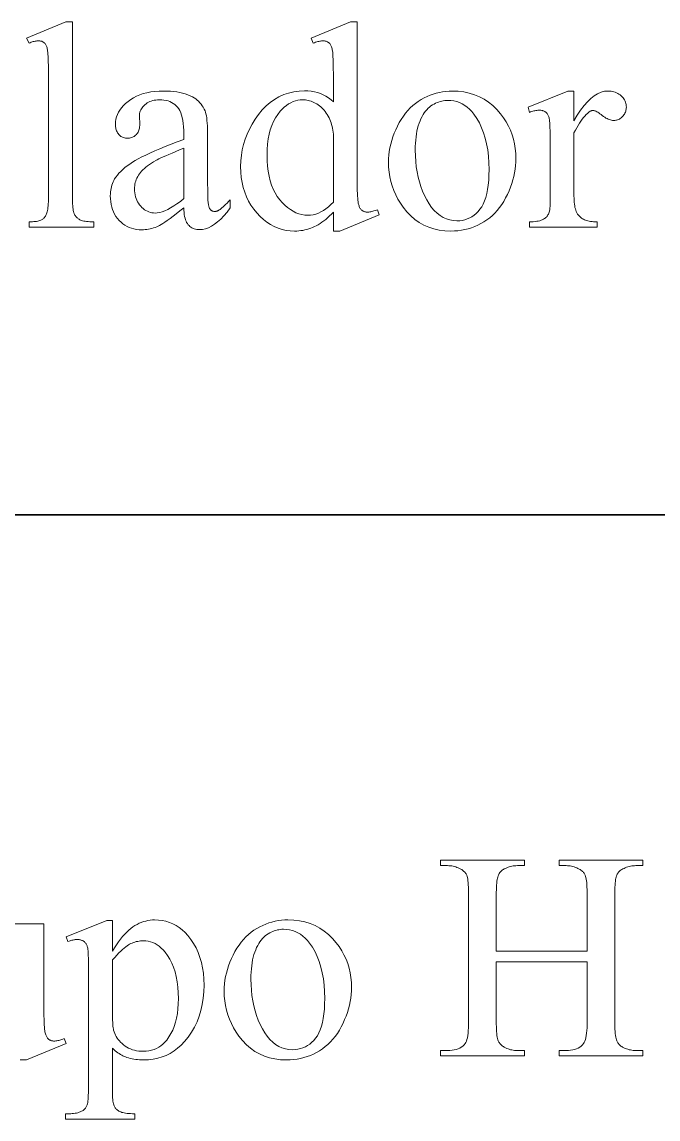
# Model space of a CAD drawing. Extents: x 0 to 297, y 0 to 210.
# Drawn here: x 217.75 to 230.47, y 21.92 to 43.85 of the extents above; entities that cross this region are included whole.
import ezdxf

# ---------------------------------------------------------------- set-up
doc = ezdxf.new("R2010")
doc.units = 0

msp = doc.modelspace()

# ---------------------------------------------------------------- linework, layer by layer
at = {"color": 7, "lineweight": 35}
msp.add_line((162, 34), (287, 34), dxfattribs=at)
at = {"color": 7, "lineweight": 13}
for points in [[(218.75766, 43.853729), (218.75766, 40.349766), (218.758026, 40.301834), (218.759109, 40.257248), (218.76091, 40.216007), (218.763428, 40.178112), (218.766678, 40.143562), (218.770645, 40.112358), (218.77533, 40.084499), (218.780731, 40.059986), (218.786865, 40.038818), (218.793716, 40.020996), (218.801315, 40.005238), (218.809692, 39.990253), (218.818848, 39.976051), (218.828781, 39.962627), (218.839493, 39.949982), (218.850983, 39.938114), (218.863266, 39.927025), (218.876312, 39.916714), (218.890137, 39.907185), (218.904739, 39.89843), (218.921036, 39.890484), (218.939926, 39.883377), (218.961411, 39.877106), (218.985489, 39.871666), (219.012177, 39.867069), (219.041443, 39.863304), (219.073318, 39.860378), (219.107773, 39.858288), (219.144836, 39.857033), (219.184479, 39.856613), (219.184479, 39.752792), (217.889603, 39.752792), (217.889603, 39.856613), (217.924789, 39.856987), (217.957672, 39.858112), (217.988235, 39.859989), (218.016495, 39.862614), (218.04245, 39.865986), (218.066101, 39.87011), (218.087448, 39.874985), (218.106476, 39.880608), (218.123199, 39.886982), (218.137619, 39.894104), (218.150604, 39.902092), (218.162994, 39.91106), (218.17482, 39.921013), (218.186066, 39.931942), (218.196747, 39.943851), (218.206833, 39.956745), (218.216354, 39.970615), (218.225296, 39.985466), (218.233658, 40.001301), (218.24144, 40.018112), (218.248566, 40.037003), (218.254944, 40.059067), (218.260559, 40.084301), (218.265442, 40.112705), (218.269562, 40.144283), (218.272934, 40.179035), (218.275558, 40.216961), (218.277435, 40.258057), (218.278564, 40.302322), (218.278931, 40.349766), (218.278931, 42.749187), (218.278732, 42.835144), (218.278122, 42.914204), (218.277115, 42.986374), (218.275711, 43.051655), (218.273895, 43.110039), (218.271667, 43.16153), (218.269043, 43.206131), (218.266022, 43.243839), (218.262589, 43.274651), (218.258743, 43.298576), (218.254471, 43.318401), (218.249695, 43.336929), (218.244431, 43.354164), (218.238678, 43.370094), (218.232437, 43.384731), (218.225693, 43.398071), (218.218475, 43.41011), (218.210754, 43.420853), (218.20256, 43.430298), (218.193863, 43.438446), (218.184677, 43.445568), (218.175003, 43.451942), (218.164825, 43.457565), (218.154175, 43.46244), (218.143036, 43.466564), (218.131393, 43.469936), (218.119263, 43.472561), (218.106644, 43.474438), (218.093536, 43.475559), (218.079941, 43.475937), (218.064545, 43.475475), (218.04834, 43.474091), (218.031326, 43.471783), (218.013504, 43.468552), (217.994873, 43.464401), (217.975433, 43.459324), (217.955185, 43.453327), (217.934128, 43.446404), (217.912277, 43.43856), (217.889603, 43.429794), (217.840576, 43.530731), (218.627884, 43.853729)], [(223.97757, 40.049835), (223.939011, 40.010601), (223.90062, 39.973644), (223.862411, 39.938965), (223.824371, 39.906563), (223.786499, 39.876442), (223.74881, 39.848595), (223.711288, 39.823029), (223.67395, 39.799744), (223.63678, 39.778732), (223.599777, 39.760002), (223.562561, 39.74329), (223.52478, 39.728336), (223.486435, 39.715141), (223.447495, 39.703709), (223.40799, 39.694031), (223.367905, 39.686115), (223.32724, 39.679958), (223.285995, 39.67556), (223.244186, 39.67292), (223.201782, 39.672043), (223.116364, 39.675663), (223.033142, 39.68652), (222.952103, 39.704617), (222.87326, 39.72995), (222.7966, 39.762527), (222.722137, 39.802338), (222.649872, 39.849388), (222.579788, 39.903679), (222.511902, 39.965206), (222.446198, 40.033974), (222.384827, 40.108421), (222.329926, 40.186996), (222.281464, 40.269691), (222.239487, 40.356514), (222.203949, 40.447456), (222.174881, 40.542526), (222.152267, 40.64172), (222.136124, 40.745033), (222.126434, 40.852474), (222.123199, 40.964039), (222.126785, 41.076698), (222.137512, 41.187428), (222.155396, 41.296223), (222.18042, 41.403088), (222.212601, 41.508018), (222.251938, 41.611019), (222.298431, 41.712086), (222.352066, 41.811222), (222.412857, 41.908424), (222.480804, 42.003693), (222.554382, 42.093285), (222.63205, 42.173443), (222.713806, 42.244171), (222.799652, 42.305466), (222.889603, 42.357334), (222.983643, 42.399773), (223.081787, 42.432777), (223.184021, 42.456352), (223.290359, 42.470501), (223.400787, 42.475216), (223.46936, 42.472996), (223.535522, 42.466331), (223.599243, 42.455231), (223.660568, 42.439686), (223.719452, 42.419701), (223.775925, 42.395271), (223.829971, 42.366405), (223.881592, 42.333096), (223.930786, 42.295345), (223.97757, 42.253151), (223.97757, 42.740536), (223.977356, 42.827602), (223.9767, 42.907688), (223.975616, 42.980797), (223.974106, 43.046925), (223.972153, 43.106071), (223.969772, 43.158241), (223.966965, 43.203434), (223.963715, 43.241646), (223.960052, 43.272881), (223.955933, 43.297134), (223.95137, 43.317234), (223.946304, 43.336006), (223.94075, 43.353455), (223.934708, 43.369576), (223.928177, 43.384373), (223.921158, 43.397839), (223.913635, 43.409981), (223.90564, 43.420795), (223.897141, 43.430283), (223.888168, 43.438446), (223.878708, 43.445568), (223.868774, 43.451942), (223.858398, 43.457565), (223.847565, 43.46244), (223.836258, 43.466564), (223.824493, 43.469936), (223.812256, 43.472561), (223.799576, 43.474438), (223.786423, 43.475559), (223.772812, 43.475937), (223.757324, 43.475475), (223.740845, 43.474091), (223.723404, 43.471783), (223.704971, 43.468552), (223.685562, 43.464401), (223.665176, 43.459324), (223.643814, 43.453327), (223.62146, 43.446404), (223.598129, 43.43856), (223.573822, 43.429794), (223.536316, 43.530731), (224.323639, 43.853729), (224.453415, 43.853729), (224.453415, 40.799656), (224.453629, 40.710415), (224.454285, 40.62841), (224.455353, 40.553642), (224.456879, 40.486115), (224.458817, 40.425827), (224.461197, 40.37278), (224.464005, 40.326965), (224.467255, 40.288395), (224.470932, 40.257061), (224.475037, 40.232964), (224.47963, 40.213108), (224.484726, 40.194492), (224.490356, 40.177116), (224.49649, 40.160984), (224.503159, 40.146088), (224.510345, 40.132431), (224.518036, 40.120018), (224.52626, 40.108841), (224.535004, 40.098907), (224.54425, 40.09021), (224.553925, 40.082539), (224.563919, 40.075676), (224.574234, 40.069618), (224.584869, 40.064373), (224.59581, 40.059929), (224.607071, 40.056297), (224.618652, 40.053471), (224.630539, 40.051453), (224.642761, 40.05024), (224.655289, 40.049835), (224.671387, 40.050327), (224.688507, 40.051796), (224.70668, 40.054249), (224.725891, 40.057682), (224.746124, 40.062092), (224.76741, 40.067486), (224.789734, 40.07386), (224.813095, 40.081215), (224.837494, 40.089546), (224.86293, 40.098862), (224.894653, 39.997925), (224.110229, 39.672043), (223.97757, 39.672043)], [(220.986938, 40.133469), (220.908646, 40.073254), (220.836395, 40.018345), (220.770218, 39.968739), (220.710083, 39.924442), (220.656006, 39.885452), (220.607986, 39.851768), (220.566025, 39.823391), (220.530121, 39.80032), (220.500275, 39.782555), (220.476486, 39.770096), (220.445129, 39.756397), (220.413391, 39.744141), (220.381226, 39.733326), (220.348663, 39.723953), (220.315704, 39.716022), (220.282333, 39.709534), (220.248566, 39.704487), (220.214386, 39.700882), (220.17981, 39.698719), (220.144836, 39.697998), (220.091003, 39.699871), (220.039108, 39.705498), (219.989151, 39.71487), (219.941116, 39.727989), (219.89502, 39.744862), (219.850845, 39.76548), (219.808609, 39.789852), (219.768311, 39.81797), (219.729935, 39.849834), (219.693497, 39.885452), (219.659805, 39.924126), (219.629654, 39.965164), (219.603043, 40.008568), (219.579987, 40.054337), (219.560471, 40.102467), (219.54451, 40.152966), (219.532104, 40.205826), (219.523224, 40.261055), (219.517914, 40.318645), (219.516144, 40.378605), (219.516998, 40.416729), (219.519592, 40.453815), (219.523926, 40.489864), (219.529984, 40.524876), (219.537766, 40.558849), (219.547287, 40.591782), (219.558533, 40.62368), (219.571503, 40.654537), (219.586212, 40.684357), (219.602661, 40.713139), (219.628052, 40.752129), (219.656937, 40.790657), (219.689301, 40.828728), (219.725159, 40.866333), (219.764511, 40.903477), (219.807358, 40.940163), (219.853683, 40.976383), (219.903503, 41.012142), (219.956818, 41.047443), (220.013611, 41.082279), (220.076035, 41.117638), (220.14621, 41.154495), (220.224152, 41.192848), (220.309845, 41.232704), (220.403305, 41.274063), (220.504517, 41.316917), (220.61348, 41.361271), (220.730209, 41.407127), (220.854691, 41.454479), (220.986938, 41.503334), (220.986938, 41.607155), (220.985687, 41.683693), (220.981918, 41.755272), (220.975647, 41.821892), (220.966858, 41.883549), (220.955582, 41.940247), (220.941772, 41.991985), (220.925461, 42.038761), (220.906647, 42.080578), (220.885315, 42.117435), (220.861481, 42.14933), (220.835266, 42.177277), (220.806747, 42.202282), (220.77597, 42.224342), (220.742905, 42.243462), (220.70755, 42.259644), (220.669937, 42.272881), (220.630035, 42.283173), (220.58786, 42.290527), (220.543411, 42.294941), (220.496674, 42.29641), (220.46109, 42.295433), (220.427002, 42.292488), (220.394409, 42.287586), (220.363312, 42.280724), (220.333725, 42.271896), (220.305634, 42.261112), (220.279053, 42.248367), (220.253967, 42.233658), (220.230377, 42.216988), (220.208282, 42.198357), (220.187454, 42.178459), (220.168823, 42.157982), (220.15239, 42.136932), (220.138138, 42.115303), (220.126083, 42.093094), (220.116226, 42.070313), (220.108551, 42.046951), (220.103073, 42.023014), (220.099792, 41.998501), (220.098694, 41.973412), (220.104462, 41.806145), (220.103775, 41.78022), (220.101746, 41.755505), (220.098358, 41.731998), (220.093613, 41.709705), (220.087509, 41.688625), (220.080063, 41.668755), (220.071243, 41.650097), (220.061081, 41.632648), (220.049561, 41.616413), (220.036682, 41.601387), (220.022705, 41.587688), (220.007904, 41.575432), (219.992264, 41.564617), (219.975769, 41.555244), (219.958466, 41.547314), (219.940308, 41.540825), (219.92131, 41.535778), (219.901489, 41.532173), (219.880829, 41.53001), (219.859329, 41.529289), (219.838379, 41.530037), (219.818207, 41.532288), (219.798798, 41.536037), (219.780182, 41.541286), (219.76236, 41.548035), (219.7453, 41.556282), (219.729019, 41.566029), (219.713516, 41.577278), (219.698792, 41.590023), (219.684845, 41.604271), (219.671967, 41.619816), (219.660446, 41.636456), (219.650284, 41.65419), (219.641479, 41.673023), (219.634018, 41.692951), (219.627914, 41.713974), (219.623169, 41.736095), (219.619781, 41.759312), (219.617752, 41.783623), (219.617081, 41.809029), (219.619614, 41.858227), (219.627228, 41.90662), (219.639908, 41.954205), (219.657684, 42.000984), (219.680527, 42.046951), (219.708435, 42.092113), (219.741425, 42.136471), (219.779495, 42.180016), (219.822632, 42.222755), (219.870865, 42.264687), (219.92366, 42.304142), (219.98056, 42.339439), (220.041565, 42.370586), (220.106644, 42.397579), (220.175842, 42.420422), (220.249115, 42.43911), (220.326492, 42.453644), (220.407959, 42.464024), (220.49353, 42.470253), (220.583191, 42.472332), (220.652283, 42.471149), (220.718842, 42.467602), (220.782867, 42.461689), (220.84436, 42.453411), (220.903305, 42.442772), (220.959717, 42.429764), (221.01358, 42.414394), (221.064911, 42.396656), (221.113708, 42.376556), (221.159973, 42.354092), (221.193115, 42.335201), (221.224457, 42.314293), (221.254013, 42.291367), (221.281784, 42.266418), (221.30777, 42.239456), (221.33197, 42.210472), (221.35437, 42.17947), (221.375, 42.146446), (221.393829, 42.111408), (221.410873, 42.074348), (221.420731, 42.046951), (221.429565, 42.014362), (221.437347, 41.976585), (221.444092, 41.933613), (221.449799, 41.885452), (221.454483, 41.8321), (221.458115, 41.773556), (221.460709, 41.709824), (221.462265, 41.640896), (221.462784, 41.56678), (221.462784, 40.66988), (221.462921, 40.597248), (221.463364, 40.530472), (221.464081, 40.469547), (221.465088, 40.414478), (221.466385, 40.365265), (221.467972, 40.321907), (221.469849, 40.284401), (221.472015, 40.25275), (221.474457, 40.226952), (221.477203, 40.207008), (221.48027, 40.190556), (221.483719, 40.175228), (221.487549, 40.161026), (221.491745, 40.147949), (221.496307, 40.135994), (221.501251, 40.125164), (221.506577, 40.115459), (221.512268, 40.10688), (221.518341, 40.099426), (221.52478, 40.093094), (221.531525, 40.087616), (221.538452, 40.082714), (221.545593, 40.078388), (221.552933, 40.074638), (221.560486, 40.071465), (221.568222, 40.068871), (221.576172, 40.066853), (221.58432, 40.065411), (221.592667, 40.064545), (221.601212, 40.064255), (221.610321, 40.064457), (221.619202, 40.065063), (221.627869, 40.066074), (221.636276, 40.067486), (221.64447, 40.069302), (221.652435, 40.071522), (221.660156, 40.074146), (221.667664, 40.077175), (221.674927, 40.080608), (221.681961, 40.084442), (221.695206, 40.093296), (221.710693, 40.104862), (221.728424, 40.119137), (221.748413, 40.136124), (221.770645, 40.155819), (221.795135, 40.17823), (221.821869, 40.203346), (221.850845, 40.231178), (221.88208, 40.261719), (221.915558, 40.294971), (221.915558, 40.133469), (221.851257, 40.051277), (221.787506, 39.977737), (221.724365, 39.912849), (221.661774, 39.856613), (221.599777, 39.809029), (221.538345, 39.770096), (221.477493, 39.739815), (221.417221, 39.718185), (221.357513, 39.705208), (221.298401, 39.700882), (221.270721, 39.701862), (221.244186, 39.704803), (221.218811, 39.709705), (221.19458, 39.716572), (221.171509, 39.725395), (221.149597, 39.736179), (221.12883, 39.748928), (221.109222, 39.763638), (221.090759, 39.780304), (221.073456, 39.798935), (221.057541, 39.819931), (221.043228, 39.843693), (221.030548, 39.870224), (221.01947, 39.899525), (221.01001, 39.931595), (221.002167, 39.966434), (220.995941, 40.00404), (220.991318, 40.044415), (220.988327, 40.087559)], [(226.356796, 42.472332), (226.474411, 42.467773), (226.58728, 42.454105), (226.695435, 42.43132), (226.798843, 42.399426), (226.897537, 42.358418), (226.991486, 42.308292), (227.080719, 42.249058), (227.165222, 42.18071), (227.244995, 42.103249), (227.320038, 42.01667), (227.378662, 41.937653), (227.431122, 41.856323), (227.477402, 41.77269), (227.517517, 41.686752), (227.551468, 41.598503), (227.579239, 41.507946), (227.60083, 41.415085), (227.616272, 41.319916), (227.625519, 41.222439), (227.628616, 41.122654), (227.626907, 41.051624), (227.621796, 40.980419), (227.613297, 40.909042), (227.601379, 40.837494), (227.586075, 40.76577), (227.567352, 40.693874), (227.545227, 40.621803), (227.519714, 40.549561), (227.490784, 40.477146), (227.458466, 40.40456), (227.423141, 40.333672), (227.385269, 40.266361), (227.344818, 40.202625), (227.301804, 40.142467), (227.256226, 40.085884), (227.208069, 40.032879), (227.157364, 39.983448), (227.10408, 39.937595), (227.048233, 39.895317), (226.989822, 39.856613), (226.929443, 39.821545), (226.867722, 39.790169), (226.804626, 39.762482), (226.740189, 39.738487), (226.674393, 39.718185), (226.607239, 39.701572), (226.538727, 39.688652), (226.468872, 39.679424), (226.397644, 39.673889), (226.325073, 39.672043), (226.20813, 39.6768), (226.0961, 39.691078), (225.988953, 39.71487), (225.886719, 39.748177), (225.789383, 39.791004), (225.69696, 39.843346), (225.609436, 39.905209), (225.52681, 39.976585), (225.449081, 40.05748), (225.376266, 40.147888), (225.319824, 40.229042), (225.269333, 40.312157), (225.224777, 40.397232), (225.186157, 40.484272), (225.153488, 40.573269), (225.126755, 40.664227), (225.105957, 40.757149), (225.09111, 40.852028), (225.082199, 40.948872), (225.079224, 41.047672), (225.081024, 41.120304), (225.086426, 41.192848), (225.095444, 41.265308), (225.108063, 41.337681), (225.124283, 41.409966), (225.144104, 41.482166), (225.167542, 41.554276), (225.19458, 41.626305), (225.22522, 41.698242), (225.25946, 41.770096), (225.296661, 41.840031), (225.336121, 41.906216), (225.377869, 41.968655), (225.42189, 42.027344), (225.468185, 42.082279), (225.516769, 42.133469), (225.567627, 42.180912), (225.620758, 42.224602), (225.676178, 42.264545), (225.733871, 42.300739), (225.793045, 42.33334), (225.852921, 42.362511), (225.913483, 42.388248), (225.974731, 42.410557), (226.036682, 42.429432), (226.099319, 42.444878), (226.162659, 42.456886), (226.226685, 42.465466), (226.291397, 42.470615)], [(228.790833, 42.472332), (228.790833, 41.878242), (228.85733, 41.991119), (228.924179, 42.092113), (228.991379, 42.181229), (229.058914, 42.258461), (229.126801, 42.323811), (229.195038, 42.377277), (229.263626, 42.418861), (229.33255, 42.448566), (229.401825, 42.466389), (229.471436, 42.472332), (229.502609, 42.471363), (229.532684, 42.468468), (229.561676, 42.463634), (229.589569, 42.456875), (229.616348, 42.448177), (229.642044, 42.43755), (229.666641, 42.424992), (229.690155, 42.4105), (229.712555, 42.394077), (229.733871, 42.375721), (229.753601, 42.356094), (229.77124, 42.335865), (229.786819, 42.315025), (229.800323, 42.293587), (229.811737, 42.271538), (229.821075, 42.248886), (229.828354, 42.225624), (229.833542, 42.201759), (229.836655, 42.177292), (229.837692, 42.152214), (229.836945, 42.130066), (229.834686, 42.108612), (229.830948, 42.087845), (229.825699, 42.067776), (229.818954, 42.048393), (229.810699, 42.029705), (229.800949, 42.011711), (229.789703, 41.994408), (229.776962, 41.977795), (229.762711, 41.961876), (229.747437, 41.947083), (229.731567, 41.933846), (229.715134, 41.922165), (229.698105, 41.912041), (229.680527, 41.903477), (229.662354, 41.896469), (229.6436, 41.891018), (229.624283, 41.887127), (229.604385, 41.884789), (229.583908, 41.88401), (229.563477, 41.885006), (229.542557, 41.887989), (229.521149, 41.892967), (229.499237, 41.899929), (229.476837, 41.908886), (229.453964, 41.91983), (229.430588, 41.932762), (229.406723, 41.947689), (229.38237, 41.964603), (229.357513, 41.983505), (229.333084, 42.002411), (229.309937, 42.019325), (229.288086, 42.034248), (229.267548, 42.047184), (229.248291, 42.058128), (229.230347, 42.067081), (229.213684, 42.074047), (229.198334, 42.079021), (229.184265, 42.082008), (229.171509, 42.083), (229.161041, 42.082424), (229.150391, 42.080696), (229.139587, 42.077812), (229.128601, 42.073772), (229.117432, 42.068581), (229.10611, 42.062237), (229.094589, 42.054741), (229.082916, 42.046089), (229.07106, 42.036282), (229.059036, 42.025322), (229.03299, 42.000145), (229.006775, 41.971912), (228.980392, 41.94062), (228.953827, 41.906273), (228.927094, 41.86887), (228.900192, 41.828407), (228.873108, 41.784889), (228.845856, 41.738316), (228.818436, 41.688683), (228.790833, 41.635994), (228.790833, 40.369953), (228.791382, 40.327183), (228.79303, 40.286549), (228.795761, 40.248047), (228.799591, 40.211681), (228.804535, 40.177448), (228.810562, 40.145351), (228.817688, 40.115387), (228.825897, 40.087559), (228.835205, 40.061863), (228.845627, 40.0383), (228.853699, 40.022987), (228.86293, 40.008194), (228.873306, 39.993916), (228.884842, 39.98016), (228.897537, 39.966923), (228.911377, 39.954205), (228.926376, 39.942005), (228.94252, 39.930328), (228.959824, 39.919167), (228.978287, 39.908524), (228.998154, 39.898663), (229.019699, 39.889835), (229.042908, 39.88205), (229.06781, 39.875301), (229.09436, 39.869591), (229.122589, 39.864918), (229.152496, 39.861286), (229.184082, 39.858688), (229.217331, 39.857132), (229.252258, 39.856613), (229.252258, 39.752792), (227.899704, 39.752792), (227.899704, 39.856613), (227.939041, 39.857246), (227.976288, 39.85915), (228.011475, 39.862324), (228.044586, 39.866764), (228.075623, 39.872475), (228.104568, 39.879456), (228.131454, 39.887703), (228.15625, 39.897221), (228.178986, 39.908005), (228.199631, 39.920059), (228.213608, 39.929836), (228.22673, 39.940708), (228.238983, 39.952679), (228.250381, 39.96574), (228.26091, 39.9799), (228.270569, 39.995155), (228.279373, 40.011509), (228.287292, 40.028957), (228.294357, 40.047501), (228.300568, 40.067139), (228.303299, 40.078762), (228.305756, 40.094017), (228.307922, 40.112907), (228.309799, 40.135429), (228.311371, 40.161587), (228.312683, 40.19138), (228.31369, 40.224804), (228.314407, 40.261864), (228.314835, 40.302555), (228.314987, 40.346882), (228.314987, 41.370674), (228.314789, 41.459225), (228.31424, 41.540306), (228.313293, 41.613918), (228.311981, 41.680061), (228.310303, 41.738731), (228.308228, 41.789936), (228.305801, 41.833672), (228.302979, 41.869938), (228.299805, 41.898735), (228.296234, 41.920059), (228.292175, 41.937176), (228.287476, 41.953339), (228.282135, 41.968552), (228.276169, 41.982815), (228.269562, 41.996124), (228.262329, 42.00848), (228.254456, 42.019886), (228.245941, 42.030342), (228.236801, 42.039845), (228.22702, 42.048393), (228.21669, 42.056065), (228.205856, 42.062927), (228.194534, 42.068985), (228.182724, 42.074234), (228.170425, 42.078674), (228.157639, 42.08231), (228.144348, 42.085136), (228.130585, 42.087154), (228.116333, 42.088364), (228.101578, 42.088768), (228.083466, 42.088337), (228.064896, 42.08704), (228.045853, 42.084877), (228.026367, 42.081848), (228.006409, 42.077953), (227.985992, 42.073196), (227.965103, 42.067574), (227.943756, 42.061085), (227.921967, 42.05373), (227.899704, 42.045509), (227.870865, 42.14933), (228.669708, 42.472332)], [(223.97757, 40.251709), (223.97757, 41.612923), (223.973419, 41.651798), (223.96788, 41.68998), (223.960953, 41.72747), (223.952652, 41.764271), (223.942963, 41.800377), (223.931885, 41.835793), (223.919418, 41.870514), (223.905579, 41.904545), (223.89035, 41.937881), (223.873749, 41.970528), (223.855881, 42.002037), (223.836884, 42.031956), (223.816772, 42.060291), (223.795532, 42.08704), (223.773163, 42.112202), (223.74968, 42.135777), (223.725067, 42.157768), (223.699326, 42.178169), (223.672455, 42.196987), (223.64447, 42.214218), (223.615997, 42.229836), (223.587662, 42.243809), (223.559464, 42.256138), (223.531418, 42.266823), (223.503525, 42.275864), (223.475769, 42.28326), (223.448151, 42.289013), (223.420685, 42.293125), (223.393356, 42.295589), (223.36618, 42.29641), (223.315964, 42.294132), (223.266846, 42.2873), (223.218842, 42.275906), (223.171906, 42.25996), (223.126083, 42.239456), (223.08136, 42.214394), (223.03772, 42.184776), (222.995178, 42.1506), (222.953751, 42.11187), (222.913391, 42.068581), (222.863541, 42.005829), (222.818924, 41.937538), (222.779556, 41.863708), (222.745438, 41.784344), (222.716568, 41.69944), (222.692947, 41.609001), (222.674576, 41.513023), (222.661453, 41.41151), (222.65358, 41.304459), (222.650955, 41.191868), (222.653503, 41.078083), (222.661118, 40.969749), (222.673798, 40.866867), (222.691559, 40.769432), (222.714401, 40.677448), (222.742325, 40.590919), (222.775314, 40.509838), (222.813385, 40.434204), (222.856522, 40.364025), (222.904739, 40.299297), (222.956085, 40.240391), (223.00856, 40.187687), (223.06221, 40.141186), (223.117004, 40.100883), (223.172943, 40.06678), (223.230057, 40.038876), (223.2883, 40.017178), (223.347717, 40.001675), (223.408279, 39.992374), (223.470001, 39.989273), (223.522308, 39.991898), (223.57428, 39.999771), (223.6259, 40.012894), (223.67717, 40.031265), (223.728104, 40.054882), (223.778687, 40.083752), (223.828934, 40.117867), (223.878815, 40.157234), (223.92836, 40.201847)], [(226.267395, 42.284874), (226.236816, 42.283966), (226.206207, 42.281242), (226.175568, 42.276699), (226.144897, 42.27034), (226.114197, 42.262165), (226.083466, 42.252174), (226.052704, 42.240364), (226.021912, 42.226738), (225.991104, 42.211292), (225.960266, 42.194031), (225.929993, 42.174492), (225.900909, 42.152214), (225.873016, 42.127197), (225.846283, 42.099442), (225.820755, 42.068943), (225.796402, 42.035706), (225.773224, 41.999729), (225.751236, 41.96101), (225.730423, 41.919556), (225.7108, 41.875359), (225.692719, 41.828495), (225.676544, 41.779037), (225.662262, 41.726982), (225.649887, 41.672333), (225.63942, 41.615086), (225.630859, 41.555244), (225.624207, 41.492805), (225.619446, 41.427773), (225.616577, 41.360146), (225.615631, 41.289925), (225.61792, 41.176151), (225.624802, 41.065552), (225.636261, 40.958126), (225.652313, 40.853874), (225.672943, 40.752792), (225.698166, 40.654884), (225.727982, 40.560146), (225.76236, 40.468582), (225.801346, 40.380188), (225.84491, 40.294971), (225.892212, 40.215519), (225.942444, 40.144428), (225.995575, 40.081703), (226.05162, 40.02734), (226.11058, 39.981342), (226.172455, 39.943707), (226.237244, 39.914436), (226.304947, 39.893528), (226.375565, 39.880981), (226.449081, 39.876801), (226.504059, 39.879108), (226.557068, 39.886028), (226.608109, 39.897564), (226.657196, 39.913715), (226.704315, 39.934479), (226.749481, 39.959858), (226.792679, 39.989849), (226.833923, 40.024456), (226.873199, 40.063679), (226.910507, 40.107513), (226.945038, 40.156975), (226.975922, 40.213066), (227.003174, 40.275791), (227.026794, 40.34515), (227.046783, 40.421143), (227.063126, 40.503765), (227.075851, 40.593021), (227.08493, 40.688915), (227.090378, 40.791435), (227.092194, 40.900593), (227.089172, 41.03833), (227.080093, 41.170067), (227.064941, 41.295807), (227.043747, 41.415546), (227.016495, 41.529289), (226.983185, 41.637032), (226.943817, 41.738777), (226.898407, 41.834522), (226.846924, 41.924271), (226.789383, 42.008018), (226.747314, 42.060623), (226.702988, 42.107689), (226.656418, 42.149216), (226.60759, 42.185207), (226.556519, 42.21566), (226.503189, 42.240578), (226.447617, 42.25996), (226.389786, 42.273804), (226.329712, 42.282108)], [(220.986938, 40.320927), (220.986938, 41.327415), (220.902924, 41.293816), (220.825089, 41.262238), (220.753418, 41.232677), (220.687927, 41.205135), (220.628616, 41.179611), (220.575455, 41.156109), (220.528473, 41.134624), (220.487671, 41.115158), (220.453033, 41.09771), (220.424576, 41.082279), (220.38031, 41.056786), (220.338638, 41.031063), (220.299561, 41.005108), (220.263077, 40.97892), (220.229187, 40.952503), (220.197891, 40.925858), (220.169205, 40.898979), (220.143097, 40.871868), (220.119598, 40.844528), (220.098694, 40.816959), (220.080063, 40.789013), (220.063385, 40.760551), (220.048676, 40.731567), (220.035934, 40.702065), (220.025146, 40.672043), (220.016327, 40.641502), (220.00946, 40.610443), (220.004562, 40.578861), (220.001617, 40.546764), (220.000641, 40.514149), (220.001877, 40.473328), (220.0056, 40.433918), (220.011795, 40.39592), (220.020477, 40.359341), (220.031631, 40.324169), (220.045273, 40.290413), (220.061401, 40.258068), (220.080002, 40.227139), (220.101089, 40.197624), (220.124649, 40.169518), (220.149826, 40.14349), (220.175751, 40.120205), (220.202423, 40.099655), (220.229843, 40.081848), (220.258026, 40.06678), (220.286957, 40.054451), (220.31662, 40.044861), (220.347046, 40.038013), (220.378235, 40.033901), (220.410156, 40.032532), (220.455368, 40.035416), (220.503357, 40.044067), (220.554123, 40.058487), (220.607651, 40.078674), (220.66394, 40.10463), (220.723007, 40.136353), (220.784836, 40.173843), (220.849426, 40.217102), (220.916794, 40.266132)], [(227.236908, 25.274931), (229.053787, 25.274931), (229.053787, 26.393892), (229.053406, 26.451832), (229.052292, 26.505674), (229.050415, 26.555422), (229.047791, 26.601074), (229.044418, 26.642632), (229.040283, 26.680094), (229.035416, 26.713461), (229.029785, 26.742733), (229.023422, 26.767908), (229.016296, 26.78899), (229.009888, 26.803207), (229.002228, 26.817022), (228.993286, 26.830433), (228.983078, 26.843439), (228.971588, 26.856041), (228.958847, 26.86824), (228.944824, 26.880035), (228.92955, 26.891428), (228.912994, 26.902414), (228.895172, 26.912998), (228.870224, 26.926149), (228.844986, 26.937916), (228.819473, 26.948298), (228.793655, 26.957296), (228.767548, 26.964909), (228.741165, 26.971138), (228.714493, 26.975985), (228.687531, 26.979445), (228.660278, 26.981522), (228.632736, 26.982214), (228.494308, 26.982214), (228.494308, 27.088919), (230.166977, 27.088919), (230.166977, 26.982214), (230.028549, 26.982214), (230.001007, 26.98155), (229.973755, 26.979561), (229.946793, 26.976244), (229.92012, 26.9716), (229.893723, 26.96563), (229.86763, 26.958334), (229.841812, 26.949711), (229.816299, 26.939762), (229.791061, 26.928486), (229.766113, 26.915882), (229.748245, 26.906178), (229.731567, 26.895523), (229.716064, 26.883915), (229.701752, 26.871355), (229.688614, 26.857843), (229.676651, 26.843382), (229.665878, 26.827967), (229.656296, 26.8116), (229.647888, 26.794283), (229.640656, 26.776012), (229.634369, 26.755322), (229.628723, 26.730736), (229.623749, 26.702255), (229.619446, 26.669884), (229.615784, 26.633619), (229.612808, 26.59346), (229.610489, 26.549408), (229.608826, 26.501463), (229.607834, 26.449625), (229.607498, 26.393892), (229.607498, 23.870461), (229.60788, 23.81307), (229.608994, 23.759718), (229.61087, 23.710403), (229.613495, 23.665127), (229.616867, 23.623886), (229.621002, 23.586683), (229.62587, 23.553518), (229.6315, 23.524391), (229.637863, 23.4993), (229.644989, 23.478249), (229.651367, 23.464029), (229.658951, 23.450216), (229.66774, 23.436806), (229.67775, 23.4238), (229.688965, 23.411196), (229.701401, 23.398998), (229.715042, 23.387203), (229.729889, 23.375811), (229.745956, 23.364822), (229.763229, 23.354239), (229.788727, 23.341089), (229.814453, 23.329323), (229.840408, 23.318939), (229.866592, 23.309942), (229.893005, 23.302328), (229.919647, 23.296099), (229.946533, 23.291254), (229.973633, 23.287794), (230.000977, 23.285717), (230.028549, 23.285025), (230.166977, 23.285025), (230.166977, 23.17832), (228.494308, 23.17832), (228.494308, 23.285025), (228.632736, 23.285025), (228.679306, 23.286438), (228.723282, 23.290678), (228.764679, 23.297743), (228.803467, 23.307634), (228.839661, 23.320353), (228.873245, 23.335897), (228.904251, 23.354267), (228.932663, 23.375465), (228.958466, 23.399488), (228.981689, 23.426336), (228.995392, 23.44739), (229.007645, 23.473633), (229.018463, 23.505068), (229.027832, 23.541695), (229.035767, 23.583511), (229.042252, 23.63052), (229.047302, 23.682718), (229.050903, 23.740108), (229.05307, 23.802689), (229.053787, 23.870461), (229.053787, 25.061522), (227.236908, 25.061522), (227.236908, 23.870461), (227.237289, 23.81307), (227.238419, 23.759718), (227.240295, 23.710403), (227.24292, 23.665127), (227.246292, 23.623886), (227.250412, 23.586683), (227.25528, 23.553518), (227.26091, 23.524391), (227.267273, 23.4993), (227.274399, 23.478249), (227.280807, 23.464029), (227.288483, 23.450216), (227.297424, 23.436806), (227.307632, 23.4238), (227.319107, 23.411196), (227.331848, 23.398998), (227.345871, 23.387203), (227.36116, 23.375811), (227.377701, 23.364822), (227.395538, 23.354239), (227.420471, 23.341089), (227.445709, 23.329323), (227.471237, 23.318939), (227.49704, 23.309942), (227.523148, 23.302328), (227.54953, 23.296099), (227.576202, 23.291254), (227.60318, 23.287794), (227.630432, 23.285717), (227.657959, 23.285025), (227.799286, 23.285025), (227.799286, 23.17832), (226.123718, 23.17832), (226.123718, 23.285025), (226.262146, 23.285025), (226.309265, 23.286438), (226.353745, 23.290678), (226.395554, 23.297743), (226.434723, 23.307634), (226.471237, 23.320353), (226.505096, 23.335897), (226.536301, 23.354267), (226.56485, 23.375465), (226.590744, 23.399488), (226.613983, 23.426336), (226.627136, 23.44739), (226.638901, 23.473633), (226.649292, 23.505068), (226.658279, 23.541695), (226.665894, 23.583511), (226.672119, 23.63052), (226.676971, 23.682718), (226.680435, 23.740108), (226.68251, 23.802689), (226.683197, 23.870461), (226.683197, 26.393892), (226.682831, 26.451832), (226.681702, 26.505674), (226.679825, 26.555422), (226.6772, 26.601074), (226.673828, 26.642632), (226.669708, 26.680094), (226.664825, 26.713461), (226.65921, 26.742733), (226.652832, 26.767908), (226.645706, 26.78899), (226.639343, 26.803207), (226.631744, 26.817022), (226.622955, 26.830433), (226.612946, 26.843439), (226.60173, 26.856041), (226.589294, 26.86824), (226.575653, 26.880035), (226.560806, 26.891428), (226.544739, 26.902414), (226.527466, 26.912998), (226.501984, 26.926149), (226.476257, 26.937916), (226.450302, 26.948298), (226.424103, 26.957296), (226.39769, 26.964909), (226.371048, 26.971138), (226.344162, 26.975985), (226.317062, 26.979445), (226.289719, 26.981522), (226.262146, 26.982214), (226.123718, 26.982214), (226.123718, 27.088919), (227.799286, 27.088919), (227.799286, 26.982214), (227.657959, 26.982214), (227.630432, 26.98155), (227.60318, 26.979561), (227.576202, 26.976244), (227.54953, 26.9716), (227.523148, 26.96563), (227.49704, 26.958334), (227.471237, 26.949711), (227.445709, 26.939762), (227.420471, 26.928486), (227.395538, 26.915882), (227.378204, 26.906178), (227.361969, 26.895523), (227.346817, 26.883915), (227.332779, 26.871355), (227.319824, 26.857843), (227.307968, 26.843382), (227.297211, 26.827967), (227.287552, 26.8116), (227.278992, 26.794283), (227.271515, 26.776012), (227.264954, 26.755322), (227.259064, 26.730736), (227.253876, 26.702255), (227.249374, 26.669884), (227.24556, 26.633619), (227.242447, 26.59346), (227.240021, 26.549408), (227.238297, 26.501463), (227.237259, 26.449625), (227.236908, 26.393892)], [(218.634171, 25.557556), (219.447449, 25.886322), (219.557037, 25.886322), (219.557037, 25.269163), (219.597992, 25.336864), (219.638992, 25.400381), (219.680008, 25.459719), (219.721069, 25.514874), (219.762146, 25.565847), (219.803253, 25.612638), (219.844391, 25.655249), (219.885559, 25.693676), (219.926758, 25.727924), (219.967987, 25.757988), (220.009445, 25.784563), (220.051331, 25.808342), (220.093658, 25.829323), (220.136414, 25.847506), (220.179596, 25.86289), (220.223221, 25.875479), (220.267273, 25.885269), (220.311752, 25.892263), (220.356674, 25.89646), (220.402023, 25.897858), (220.480286, 25.894743), (220.555908, 25.885399), (220.628876, 25.869827), (220.699173, 25.848024), (220.76683, 25.819992), (220.831833, 25.785732), (220.894196, 25.745241), (220.953888, 25.698523), (221.010925, 25.645573), (221.065323, 25.586395), (221.127243, 25.507952), (221.182632, 25.424896), (221.231522, 25.337223), (221.273895, 25.244938), (221.309738, 25.148039), (221.339066, 25.046524), (221.361877, 24.940395), (221.378174, 24.829655), (221.387939, 24.714296), (221.391205, 24.594326), (221.387283, 24.459993), (221.375519, 24.330389), (221.355911, 24.205515), (221.328445, 24.085371), (221.293152, 23.969957), (221.25, 23.859272), (221.19902, 23.753317), (221.140182, 23.65209), (221.073517, 23.555595), (220.998993, 23.463829), (220.932724, 23.394239), (220.863098, 23.331976), (220.790131, 23.277037), (220.713837, 23.229424), (220.634171, 23.189135), (220.551178, 23.156172), (220.464828, 23.130533), (220.375137, 23.112221), (220.282104, 23.101233), (220.18573, 23.09757), (220.143616, 23.098175), (220.102661, 23.099993), (220.062866, 23.103022), (220.024231, 23.10726), (219.98674, 23.112711), (219.950394, 23.119373), (219.915207, 23.127245), (219.88118, 23.13633), (219.848312, 23.146626), (219.816589, 23.158133), (219.793228, 23.16765), (219.769287, 23.178896), (219.744781, 23.191874), (219.719681, 23.206583), (219.694016, 23.223021), (219.66777, 23.24119), (219.640945, 23.261089), (219.613556, 23.282719), (219.585587, 23.306078), (219.557037, 23.331167), (219.557037, 22.526554), (219.557358, 22.474312), (219.55835, 22.42602), (219.560013, 22.38168), (219.562332, 22.34129), (219.565323, 22.304852), (219.56897, 22.272366), (219.573288, 22.243828), (219.578262, 22.219242), (219.583893, 22.198608), (219.590195, 22.181925), (219.597321, 22.167521), (219.605423, 22.153721), (219.614502, 22.140526), (219.624573, 22.127937), (219.63562, 22.115955), (219.647644, 22.104578), (219.660645, 22.093807), (219.674637, 22.083641), (219.689606, 22.074081), (219.705551, 22.065126), (219.723328, 22.056908), (219.74379, 22.049553), (219.766937, 22.043064), (219.792755, 22.037441), (219.821274, 22.032682), (219.852463, 22.02879), (219.886337, 22.025761), (219.922882, 22.023598), (219.962128, 22.022301), (220.004044, 22.021868), (220.004044, 21.915161), (218.619751, 21.915161), (218.619751, 22.021868), (218.691849, 22.021868), (218.723114, 22.021954), (218.753448, 22.023367), (218.782867, 22.026106), (218.811371, 22.030172), (218.838928, 22.035566), (218.865585, 22.042286), (218.891312, 22.050331), (218.916107, 22.059704), (218.939987, 22.070404), (218.962936, 22.08243), (218.973663, 22.089163), (218.983887, 22.096676), (218.993607, 22.104967), (219.002853, 22.114037), (219.011612, 22.123886), (219.019867, 22.134514), (219.027649, 22.14592), (219.034927, 22.158104), (219.041718, 22.171066), (219.048019, 22.184809), (219.053772, 22.201117), (219.058914, 22.221781), (219.063461, 22.246799), (219.067398, 22.276171), (219.070724, 22.309898), (219.073456, 22.34798), (219.075577, 22.390419), (219.077087, 22.43721), (219.078003, 22.488356), (219.078293, 22.543858), (219.078293, 25.041334), (219.078064, 25.090794), (219.077377, 25.136503), (219.076218, 25.178463), (219.0746, 25.216677), (219.072525, 25.251139), (219.069992, 25.281853), (219.066986, 25.308817), (219.063538, 25.332033), (219.059616, 25.3515), (219.055222, 25.367216), (219.050339, 25.380714), (219.044907, 25.393518), (219.038925, 25.40563), (219.032379, 25.417051), (219.025299, 25.42778), (219.017685, 25.437815), (219.009506, 25.447159), (219.000778, 25.455811), (218.991501, 25.46377), (218.981689, 25.471039), (218.971237, 25.477613), (218.960052, 25.483496), (218.948166, 25.488688), (218.935547, 25.493187), (218.922211, 25.496994), (218.908142, 25.500109), (218.893372, 25.502531), (218.877869, 25.504261), (218.861649, 25.505299), (218.844696, 25.505646), (218.83049, 25.505241), (218.815521, 25.50403), (218.799805, 25.50201), (218.783325, 25.499186), (218.766113, 25.495552), (218.748154, 25.49111), (218.729431, 25.485861), (218.709961, 25.479805), (218.689743, 25.472942), (218.668777, 25.465271)], [(223.069641, 25.897858), (223.187256, 25.893301), (223.300125, 25.879631), (223.408279, 25.85685), (223.511688, 25.824953), (223.610382, 25.783943), (223.704346, 25.733822), (223.793564, 25.674585), (223.878067, 25.606236), (223.95784, 25.528774), (224.032883, 25.4422), (224.091507, 25.36318), (224.143967, 25.281853), (224.190247, 25.198219), (224.230362, 25.112278), (224.264313, 25.024031), (224.292084, 24.933475), (224.31369, 24.840612), (224.329117, 24.745443), (224.338379, 24.647966), (224.341461, 24.548183), (224.339752, 24.477152), (224.334656, 24.405949), (224.326141, 24.33457), (224.31424, 24.263021), (224.29892, 24.191298), (224.280197, 24.119402), (224.258087, 24.047333), (224.232559, 23.97509), (224.203629, 23.902676), (224.17131, 23.830086), (224.135986, 23.759199), (224.098114, 23.691889), (224.057663, 23.628155), (224.014648, 23.567995), (223.96907, 23.511414), (223.920929, 23.458406), (223.870209, 23.408976), (223.816925, 23.363121), (223.761078, 23.320843), (223.702667, 23.282141), (223.642288, 23.247072), (223.580566, 23.215696), (223.517471, 23.188009), (223.453033, 23.164015), (223.387238, 23.143713), (223.320084, 23.127102), (223.251587, 23.114182), (223.181717, 23.104954), (223.110504, 23.099417), (223.037918, 23.09757), (222.920975, 23.102329), (222.808945, 23.116604), (222.701797, 23.140396), (222.599564, 23.173706), (222.502228, 23.216532), (222.409805, 23.268875), (222.322281, 23.330734), (222.239655, 23.402113), (222.161926, 23.483006), (222.089111, 23.573418), (222.032669, 23.654572), (221.982178, 23.737686), (221.937622, 23.822762), (221.899002, 23.909798), (221.866333, 23.998796), (221.8396, 24.089754), (221.818802, 24.182674), (221.803955, 24.277555), (221.795044, 24.374397), (221.792068, 24.473202), (221.793869, 24.545832), (221.799286, 24.618378), (221.808289, 24.690836), (221.820908, 24.763208), (221.837128, 24.835493), (221.856964, 24.907692), (221.880386, 24.979805), (221.907425, 25.05183), (221.938065, 25.12377), (221.972321, 25.195623), (222.009506, 25.265558), (222.048965, 25.331745), (222.090714, 25.394182), (222.134735, 25.452869), (222.181046, 25.507809), (222.229614, 25.558998), (222.280472, 25.606438), (222.333618, 25.650129), (222.389023, 25.690071), (222.446716, 25.726265), (222.50589, 25.758867), (222.565765, 25.788038), (222.626328, 25.813778), (222.687592, 25.836084), (222.749527, 25.854959), (222.812164, 25.870403), (222.875504, 25.882416), (222.939529, 25.890995), (223.004242, 25.896143)], [(222.98024, 25.710403), (222.949661, 25.709496), (222.919052, 25.70677), (222.888412, 25.702229), (222.857742, 25.695869), (222.827042, 25.687693), (222.79631, 25.6777), (222.765549, 25.66589), (222.734772, 25.652264), (222.703949, 25.63682), (222.673111, 25.61956), (222.642838, 25.600021), (222.613754, 25.577744), (222.585861, 25.552725), (222.559143, 25.524967), (222.5336, 25.494471), (222.509247, 25.461233), (222.486069, 25.425255), (222.464081, 25.386539), (222.443268, 25.345083), (222.423645, 25.300886), (222.405563, 25.254023), (222.389389, 25.204563), (222.375107, 25.152508), (222.362732, 25.097858), (222.352264, 25.040613), (222.343704, 24.980772), (222.337051, 24.918335), (222.332291, 24.853302), (222.329437, 24.785673), (222.328476, 24.71545), (222.330765, 24.601679), (222.337646, 24.491081), (222.349106, 24.383656), (222.365158, 24.279402), (222.385803, 24.17832), (222.411011, 24.08041), (222.440826, 23.985674), (222.47522, 23.89411), (222.514191, 23.805717), (222.557755, 23.720497), (222.605057, 23.641045), (222.655289, 23.569956), (222.70842, 23.507231), (222.764465, 23.452869), (222.823425, 23.40687), (222.885315, 23.369236), (222.950089, 23.339964), (223.017792, 23.319056), (223.088409, 23.306511), (223.161926, 23.302328), (223.216904, 23.304636), (223.269913, 23.311558), (223.320953, 23.323093), (223.370041, 23.339243), (223.41716, 23.360006), (223.462326, 23.385386), (223.505524, 23.415379), (223.546768, 23.449986), (223.586044, 23.489206), (223.623352, 23.533043), (223.657883, 23.582502), (223.688766, 23.638594), (223.716019, 23.701319), (223.739639, 23.770678), (223.759628, 23.846668), (223.77597, 23.929293), (223.788696, 24.018551), (223.797775, 24.114441), (223.803223, 24.216965), (223.805054, 24.32612), (223.802017, 24.463858), (223.792938, 24.595594), (223.777802, 24.721333), (223.756592, 24.841074), (223.72934, 24.954817), (223.69603, 25.062559), (223.656662, 25.164305), (223.611252, 25.26005), (223.559769, 25.349798), (223.502228, 25.433548), (223.460159, 25.486149), (223.415833, 25.533215), (223.369263, 25.574743), (223.320435, 25.610735), (223.269363, 25.64119), (223.216034, 25.666107), (223.160461, 25.685486), (223.102646, 25.699329), (223.042572, 25.707634)], [(219.557037, 25.099012), (219.557037, 24.112711), (219.557297, 24.050879), (219.558075, 23.993431), (219.559372, 23.940367), (219.561188, 23.891687), (219.563522, 23.847389), (219.566376, 23.807476), (219.569748, 23.771946), (219.573639, 23.740801), (219.578049, 23.714037), (219.582977, 23.691658), (219.592224, 23.658607), (219.603806, 23.626366), (219.617722, 23.594931), (219.633972, 23.564304), (219.652557, 23.534485), (219.673477, 23.505472), (219.696747, 23.477268), (219.722336, 23.449869), (219.750275, 23.423281), (219.780533, 23.397497), (219.81279, 23.373388), (219.846695, 23.351816), (219.882233, 23.332783), (219.919418, 23.316286), (219.958252, 23.302328), (219.998734, 23.290909), (220.040848, 23.282026), (220.08461, 23.275681), (220.13002, 23.271873), (220.177078, 23.270605), (220.233658, 23.272856), (220.28804, 23.279604), (220.34024, 23.29085), (220.390259, 23.306597), (220.438065, 23.326841), (220.483688, 23.351585), (220.52713, 23.380829), (220.568359, 23.414572), (220.607407, 23.452812), (220.644272, 23.495552), (220.68866, 23.556778), (220.728363, 23.622789), (220.763397, 23.69359), (220.793777, 23.769178), (220.819473, 23.849552), (220.840485, 23.934715), (220.856842, 24.024664), (220.86853, 24.119402), (220.875534, 24.218925), (220.877869, 24.323236), (220.875214, 24.441565), (220.867249, 24.554296), (220.853989, 24.661434), (220.835419, 24.762978), (220.811539, 24.858925), (220.782349, 24.94928), (220.747864, 25.034037), (220.708069, 25.113201), (220.662964, 25.186769), (220.612549, 25.254744), (220.574936, 25.297483), (220.53595, 25.335724), (220.495575, 25.369467), (220.453812, 25.398708), (220.410675, 25.423454), (220.36615, 25.443699), (220.320236, 25.459444), (220.272934, 25.470692), (220.224258, 25.47744), (220.174194, 25.479691), (220.14653, 25.478998), (220.118927, 25.476921), (220.091385, 25.473461), (220.063904, 25.468616), (220.036484, 25.462387), (220.009109, 25.454773), (219.981796, 25.445774), (219.954544, 25.435392), (219.927353, 25.423626), (219.900223, 25.410477), (219.878098, 25.398018), (219.853271, 25.381405), (219.825729, 25.360641), (219.795471, 25.335724), (219.762512, 25.306654), (219.726837, 25.273432), (219.688446, 25.236055), (219.647354, 25.194527), (219.603546, 25.148846)]]:
    msp.add_lwpolyline(points, close=True, dxfattribs=at)
msp.add_lwpolyline([(217.287384, 25.819992), (218.187164, 25.819992), (218.187164, 24.219416), (218.187378, 24.131269), (218.188034, 24.050245), (218.189117, 23.976345), (218.190628, 23.909567), (218.192581, 23.849913), (218.194946, 23.797382), (218.197769, 23.751976), (218.201004, 23.713692), (218.204681, 23.682531), (218.208801, 23.658493), (218.213379, 23.638638), (218.218491, 23.620022), (218.224106, 23.602646), (218.230255, 23.58651), (218.236908, 23.571615), (218.244095, 23.557959), (218.251801, 23.545544), (218.26001, 23.534369), (218.268753, 23.524433), (218.278015, 23.515739), (218.287689, 23.508068), (218.297684, 23.501204), (218.307983, 23.495148), (218.318619, 23.489899), (218.329559, 23.485458), (218.34082, 23.481823), (218.352402, 23.478998), (218.364304, 23.476978), (218.376511, 23.475767), (218.389038, 23.475365), (218.40715, 23.475855), (218.42572, 23.477325), (218.444763, 23.479776), (218.464249, 23.483208), (218.484207, 23.487621), (218.504623, 23.493013), (218.525513, 23.499388), (218.546844, 23.506741), (218.568649, 23.515076), (218.590912, 23.524391), (218.631287, 23.423452), (217.841095, 23.09757), (217.711319, 23.09757)], dxfattribs=at)

doc.saveas('drawing.dxf')
